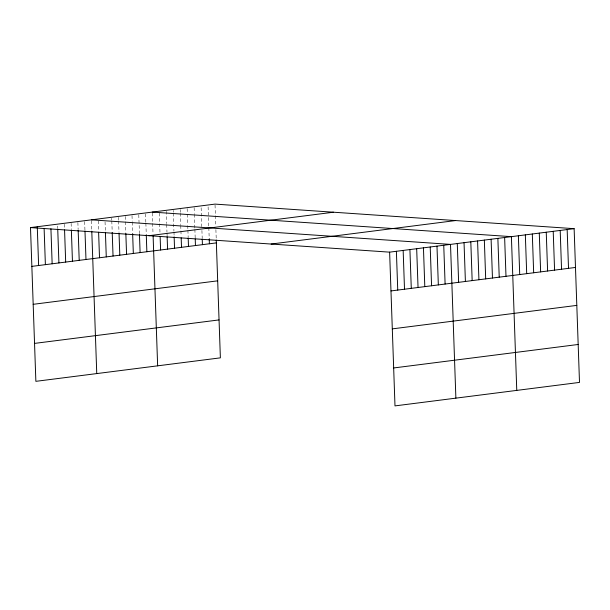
<?xml version="1.0" encoding="UTF-8"?>
<svg xmlns="http://www.w3.org/2000/svg" width="610" height="610" viewBox="0 0 610 610"><rect width="100%" height="100%" fill="white"/><g stroke="black" fill="none" stroke-linecap="round" stroke-linejoin="round"><path stroke-width="0.46" stroke-dasharray="3.05 2.29" d="M215.04 205.052L215.765 225.868M215.902 229.65L216.23 239.112M208.101 206.881L208.795 226.752M208.826 227.698L209.222 239.051M201.132 207.774L201.796 226.691M201.925 230.473L202.192 238.045M194.132 207.713L194.331 213.386M194.361 214.331L194.857 228.529M194.887 229.474L195.185 237.984M187.156 208.597L187.323 213.332M187.354 214.278L187.72 224.686M187.75 225.631L187.888 229.413M187.918 230.359L188.147 236.985M180.186 209.489L180.285 212.326M180.324 213.271L180.72 224.625M180.751 225.57L181.117 235.978M173.217 210.374L173.286 212.265M173.316 213.21L173.941 231.19M173.98 232.135L174.109 235.917M166.248 211.258L166.675 223.557M166.713 224.503L166.972 232.075M167.01 233.02L167.109 235.856M159.309 213.096L160.003 232.959M152.309 213.035L152.637 222.498M152.668 223.443L153.034 233.851M145.546 213.896L145.843 222.414M145.874 223.359L146.24 233.767M138.775 214.758L139.438 233.676M132.012 215.62L132.21 221.293M132.24 222.238L132.606 232.646M125.248 216.481L125.805 232.562M118.485 217.343L118.584 220.179M118.614 221.125L119.011 232.479M111.714 218.205L111.782 220.096M111.813 221.041L112.179 231.449M105.05 221.903L105.377 231.365M98.218 220.873L98.584 231.274M91.424 220.789L91.752 230.244M84.653 221.643L84.95 230.161M77.889 222.505L78.118 229.131M71.126 223.367L71.324 229.047M64.363 224.228L64.523 228.963M57.63 226.035L57.691 227.927"/><path stroke-width="0.91" d="M30.5 227.591L215.01 204.106L574.132 228.666L579.5 382.409L394.99 405.894L389.622 252.151L30.5 227.591L35.868 381.334L220.378 357.849L216.26 240.058M149.008 235.696L333.517 212.211M31.857 266.379L216.359 242.894M271.114 244.046L455.617 220.561M389.622 252.151L574.132 228.666M33.176 304.314L217.686 280.829M390.979 290.94L575.489 267.454M34.541 343.399L219.051 319.914M392.306 328.874L576.808 305.389M393.671 367.96L578.173 344.475M152.271 212.089L511.401 236.649L516.769 390.392M91.386 219.836L450.508 244.396L455.883 398.147M567.163 229.551L568.512 268.339M560.193 230.435L561.543 269.223M553.217 231.327L554.574 270.116M546.247 232.212L547.605 271M539.278 233.096L540.635 271.885M532.309 233.988L533.666 272.777M525.34 234.873L526.697 273.661M518.37 235.757L519.72 274.553M504.63 237.511L505.987 276.299M497.867 238.373L499.224 277.161M491.103 239.234L492.461 278.023M484.34 240.096L485.69 278.884M477.569 240.95L478.926 279.746M470.806 241.812L472.163 280.608M464.042 242.673L465.399 281.462M457.279 243.535L458.628 282.323M443.745 245.258L445.102 284.046M436.981 246.12L438.338 284.908M430.218 246.981L431.567 285.77M423.447 247.843L424.804 286.631M416.683 248.705L418.041 287.493M409.92 249.566L411.277 288.355M403.157 250.428L404.506 289.216M396.386 251.289L397.743 290.078M209.222 239.051L209.39 243.779M202.223 238.99L202.421 244.671M195.223 238.929L195.452 245.555M188.185 237.93L188.482 246.44M181.178 237.869L181.513 247.332M174.14 236.863L174.536 248.217M167.14 236.802L167.567 249.101M160.14 236.749L160.598 249.993M153.102 235.742L157.647 365.84M146.27 234.713L146.865 251.739M139.469 234.629L140.102 252.601M132.637 233.592L133.331 253.463M125.843 233.508L126.567 254.324M119.041 233.424L119.804 255.186M112.209 232.395L113.041 256.048M105.416 232.311L106.27 256.909M98.614 232.227L99.506 257.771M91.782 231.19L96.754 373.587M84.988 231.106L85.98 259.486M78.156 230.077L79.208 260.348M71.355 229.993L72.445 261.21M64.561 229.909L65.682 262.071M57.729 228.872L58.918 262.933M50.927 228.788L52.147 263.794M44.126 228.704L45.384 264.656M37.263 226.729L38.621 265.518"/></g></svg>
